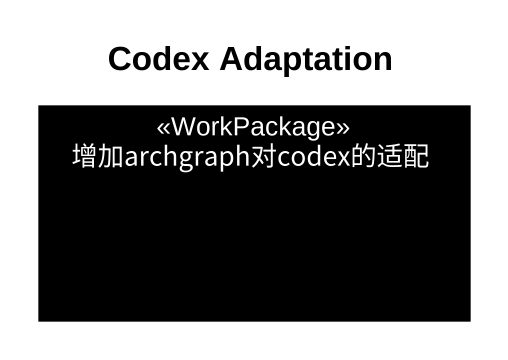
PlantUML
@startuml
title Codex Adaptation
hide circle
hide empty members
class 增加archgraph对codex的适配 <<WorkPackage>> #000000
@enduml
